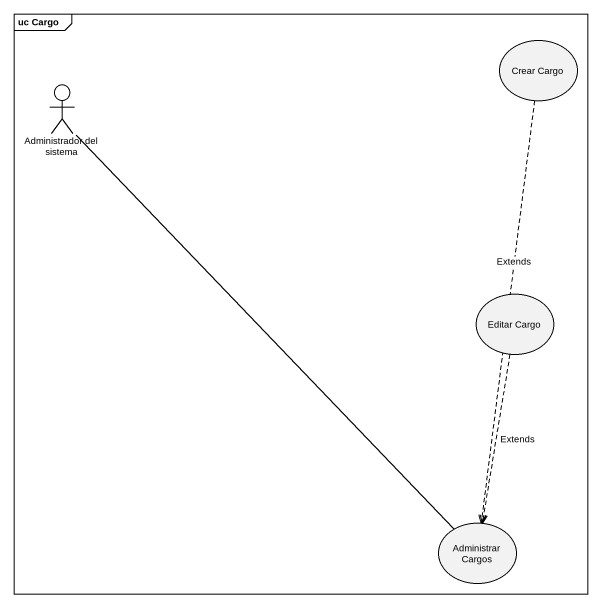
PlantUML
@startuml
mainframe uc Cargo
usecase "Crear Cargo" as Crear_Cargo
actor "Administrador del sistema" as Administrador_del_sistema
usecase "Editar Cargo" as Editar_Cargo
usecase "Administrar Cargos" as Administrar_Cargos
Crear_Cargo ..> Administrar_Cargos : Extends
Administrador_del_sistema -- Administrar_Cargos
Editar_Cargo ..> Administrar_Cargos : Extends
@enduml
